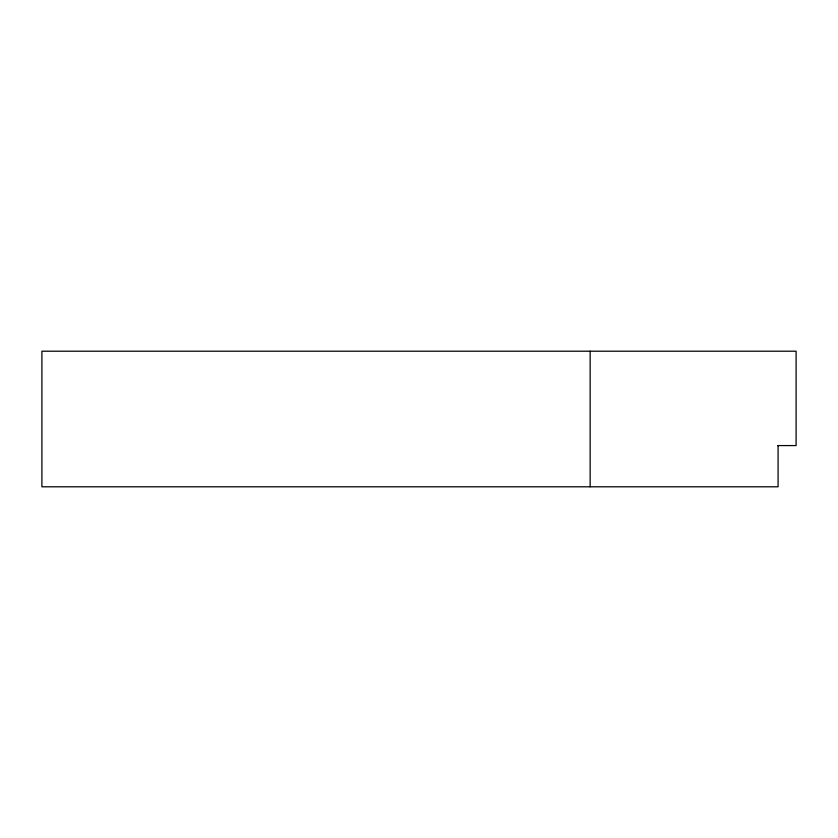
<?xml version="1.0" encoding="UTF-8"?>
<svg xmlns="http://www.w3.org/2000/svg" width="838" height="838" viewBox="0 0 838 838"><rect width="100%" height="100%" fill="white"/><g stroke="black" fill="none" stroke-linecap="round" stroke-linejoin="round"><path stroke-width="1.26" d="M777.779 445.575L796.1 445.575L796.1 351.206L41.9 351.206L41.9 486.794L778.083 486.794L778.083 445.575M590.151 351.206L590.151 486.794"/></g></svg>
